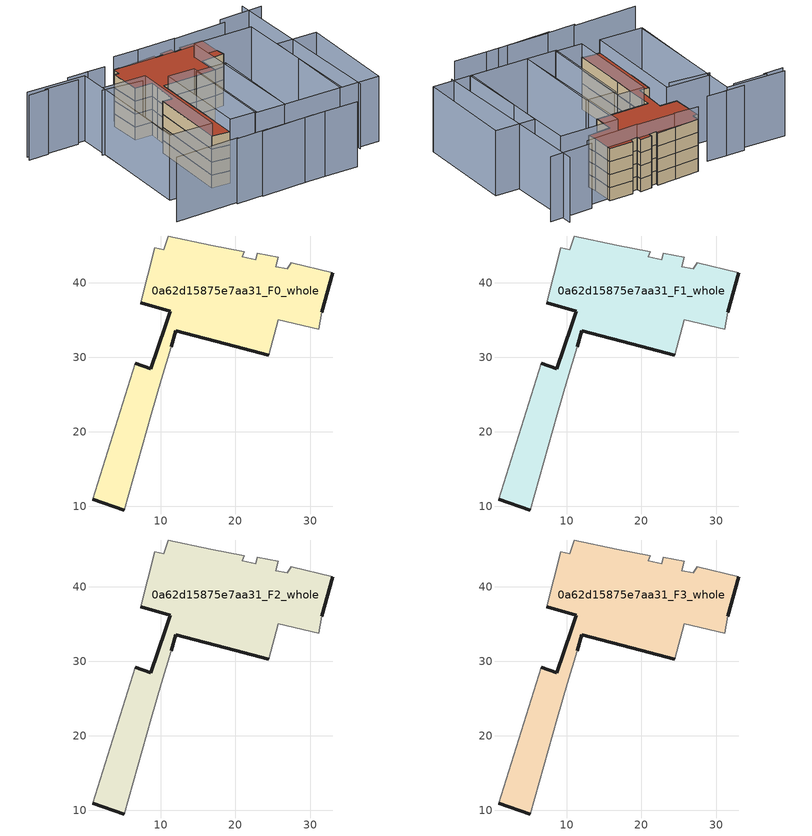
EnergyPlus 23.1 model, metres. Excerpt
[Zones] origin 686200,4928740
0a62d15875e7aa31_F0_whole
 floor ground (EU_floor_Construction): 24.48,30.28 25.73,35 31.14,33.76 31.55,36 33.02,41.3 27.48,42.7 26.93,41.85 25.41,42.12 25.76,43.41 22.93,43.92 22.69,43.04 20.89,43.47 21.15,44.13 16.69,45.01 10.96,46.25 10.4,44.4 9.19,44.69 7.33,37.27 11.25,36.14 10.6,34.15 8.67,28.47 6.58,29.21 0.89,10.98 5.12,9.51 8.72,22.37 10.07,26.95 11.39,31.42 11.99,33.56 19.93,31.47 z0
 wall outside (EU_wall_Construction): 33.02,41.3 31.55,36 / 24.48,30.28 19.93,31.47 11.99,33.56 11.39,31.42 / 5.12,9.51 0.89,10.98 / 6.58,29.21 8.67,28.47 10.6,34.15 11.25,36.14 7.33,37.27 z0:3
 wall adiabatic (EU_wall_Construction): 7.33,37.27 9.19,44.69 10.4,44.4 10.96,46.25 16.69,45.01 21.15,44.13 20.89,43.47 22.69,43.04 22.93,43.92 25.76,43.41 25.41,42.12 26.93,41.85 27.48,42.7 33.02,41.3 / 31.55,36 31.14,33.76 25.73,35 24.48,30.28 / 11.39,31.42 10.07,26.95 8.72,22.37 5.12,9.51 / 0.89,10.98 6.58,29.21 z0:3
0a62d15875e7aa31_F1_whole
 floor to 0a62d15875e7aa31_F0_whole (EU_floor_Construction): 24.48,30.28 25.73,35 31.14,33.76 31.55,36 33.02,41.3 27.48,42.7 26.93,41.85 25.4,42.12 25.75,43.41 22.93,43.92 22.69,43.04 20.89,43.47 21.15,44.13 16.69,45.01 10.96,46.25 10.4,44.4 9.19,44.69 7.33,37.27 11.25,36.14 10.6,34.15 8.67,28.47 6.58,29.21 0.89,10.98 5.12,9.51 8.72,22.37 10.07,26.95 11.39,31.42 11.99,33.56 19.93,31.47 z3
 wall outside (EU_wall_Construction): 33.02,41.3 31.55,36 / 24.48,30.28 19.93,31.47 11.99,33.56 11.39,31.42 / 5.12,9.51 0.89,10.98 / 6.58,29.21 8.67,28.47 10.6,34.15 11.25,36.14 7.33,37.27 z3:6
 wall adiabatic (EU_wall_Construction): 7.33,37.27 9.19,44.69 10.4,44.4 10.96,46.25 16.69,45.01 21.15,44.13 20.89,43.47 22.69,43.04 22.93,43.92 25.76,43.41 25.41,42.12 26.93,41.85 27.48,42.7 33.02,41.3 / 31.55,36 31.14,33.76 25.73,35 24.48,30.28 / 11.39,31.42 10.07,26.95 8.72,22.37 5.12,9.51 / 0.89,10.98 6.58,29.21 z3:6
0a62d15875e7aa31_F2_whole
 floor to 0a62d15875e7aa31_F1_whole (EU_floor_Construction): 24.48,30.28 25.73,35 31.14,33.76 31.55,36 33.02,41.3 27.48,42.7 26.93,41.85 25.4,42.12 25.75,43.41 22.93,43.92 22.69,43.04 20.89,43.47 21.15,44.13 16.69,45.01 10.96,46.25 10.4,44.4 9.19,44.69 7.33,37.27 11.25,36.14 10.6,34.15 8.67,28.47 6.58,29.21 0.89,10.98 5.12,9.51 8.72,22.37 10.07,26.95 11.39,31.42 11.99,33.56 19.93,31.47 z6
 wall outside (EU_wall_Construction): 33.02,41.3 31.55,36 / 24.48,30.28 19.93,31.47 11.99,33.56 11.39,31.42 / 5.12,9.51 0.89,10.98 / 6.58,29.21 8.67,28.47 10.6,34.15 11.25,36.14 7.33,37.27 z6:9
 wall adiabatic (EU_wall_Construction): 7.33,37.27 9.19,44.69 10.4,44.4 10.96,46.25 16.69,45.01 21.15,44.13 20.89,43.47 22.69,43.04 22.93,43.92 25.76,43.41 25.41,42.12 26.93,41.85 27.48,42.7 33.02,41.3 / 31.55,36 31.14,33.76 25.73,35 24.48,30.28 / 11.39,31.42 10.07,26.95 8.72,22.37 5.12,9.51 / 0.89,10.98 6.58,29.21 z6:9
0a62d15875e7aa31_F3_whole
 floor to 0a62d15875e7aa31_F2_whole (EU_floor_Construction): 24.48,30.28 25.73,35 31.14,33.76 31.55,36 33.02,41.3 27.48,42.7 26.93,41.85 25.4,42.12 25.75,43.41 22.93,43.92 22.69,43.04 20.89,43.47 21.15,44.13 16.69,45.01 10.96,46.25 10.4,44.4 9.19,44.69 7.33,37.27 11.25,36.14 10.6,34.15 8.67,28.47 6.58,29.21 0.89,10.98 5.12,9.51 8.72,22.37 10.07,26.95 11.39,31.42 11.99,33.56 19.93,31.47 z9
 wall outside (EU_wall_Construction): 33.02,41.3 31.55,36 / 24.48,30.28 19.93,31.47 11.99,33.56 11.39,31.42 / 5.12,9.51 0.89,10.98 / 6.58,29.21 8.67,28.47 10.6,34.15 11.25,36.14 7.33,37.27 z9:12
 wall adiabatic (EU_wall_Construction): 7.33,37.27 9.19,44.69 10.4,44.4 10.96,46.25 16.69,45.01 21.15,44.13 20.89,43.47 22.69,43.04 22.93,43.92 25.76,43.41 25.41,42.12 26.93,41.85 27.48,42.7 33.02,41.3 / 31.55,36 31.14,33.76 25.73,35 24.48,30.28 / 11.39,31.42 10.07,26.95 8.72,22.37 5.12,9.51 / 0.89,10.98 6.58,29.21 z9:12
 roof outside (EU_roof_Construction): 33.02,41.3 31.55,36 31.14,33.76 25.73,35 24.48,30.28 19.93,31.47 11.99,33.56 11.39,31.42 10.07,26.95 8.72,22.37 5.12,9.51 0.89,10.98 6.58,29.21 8.67,28.47 10.6,34.15 11.25,36.14 7.33,37.27 9.19,44.69 10.4,44.4 10.96,46.25 16.69,45.01 21.15,44.13 20.89,43.47 22.69,43.04 22.93,43.92 25.76,43.41 25.41,42.12 26.93,41.85 27.48,42.7 z12
shading: 34.64,-0.33 45.79,41.33 / 20.39,-3.18 27.96,-5.34 / -1.01,2.32 6.24,0.53 / 5.72,0.75 20.42,-3.08 / -15.45,6.34 -0.5,2.7 / 5,0.58 17.65,-2.28 / -13.19,49.07 0.44,45.1 / 0.44,45.1 -8.53,14.28 / 6.51,34.58 -2.27,38.05 / 25.44,42.23 16.59,44.64 / 16.57,44.61 10.96,46.25 / 6.18,44.58 1.68,45.89 / 48.29,38.38 38.05,40.61 / 37.71,39.18 25.4,42.12 / 2.06,45.74 -2.58,47.1 / -1.83,44.96 -9.59,47.22 / -9.26,46.7 -13.8,47.94 / 30.62,1.63 37.48,24.61 / 37.48,24.61 46.57,21.9 / 46.57,21.9 39.71,-1.08 / 39.71,-1.08 30.62,1.63 / 39.77,33.77 31,1.54 / 31,1.54 17.4,5.24 / 17.4,5.24 26.16,37.47 / 26.16,37.47 39.77,33.77 / 23.84,26.93 17.4,5.24 / 17.4,5.24 10.52,7.28 / 10.52,7.28 16.96,28.98 / 16.96,28.98 23.84,26.93 / 4.86,9.29 11.53,31.92 / 11.53,31.92 17.61,30.13 / 17.61,30.13 10.94,7.5 / 10.94,7.5 4.86,9.29 / -8.9,13.94 -1.41,38.7 / -1.41,38.7 8.54,35.69 / 8.54,35.69 1.05,10.93 / 1.05,10.93 -8.9,13.94 z0:15
[Building]
EU S2 Campaign: North Axis=0; Terrain=City; Solar Distribution=FullExterior
[Site:Location]
Bologna: Latitude=44.5; Longitude=11.25; Time Zone=1; Elevation=37
[SizingPeriod:WeatherFileDays]
AnnualSizingPeriod: Begin Month=1; Begin Day of Month=1; End Month=12; End Day of Month=31; Day of Week for Start Day=Monday; Use Weather File Daylight Saving Period=No; Use Weather File Rain and Snow Indicators=No
[MATERIAL]
EU_InternalMass_Material: Roughness=MediumRough; Thickness=0.1; Conductivity=1; Density=1800; Specific Heat=900; Thermal Absorptance=0.9; Solar Absorptance=0.7; Visible Absorptance=0.7
[MATERIAL:NOMASS] Roughness=MediumRough; Thermal Absorptance=0.9; Solar Absorptance=0.7; Visible Absorptance=0.7
Name | Thermal Resistance
EU_wall_NoMass | 0.937881
EU_roof_NoMass | 0.548572
EU_floor_NoMass | 0.71348
[CONSTRUCTION]
EU_wall_Construction: EU_wall_NoMass
EU_roof_Construction: EU_roof_NoMass
EU_floor_Construction: EU_floor_NoMass
EU_InternalMass_Construction: EU_InternalMass_Material
[ZONE] Type=1; Multiplier=1; Ceiling Height=autocalculate; Volume=1039.32; Floor Area=autocalculate; Part of Total Floor Area=Yes
0a62d15875e7aa31_F0_whole; 0a62d15875e7aa31_F1_whole; 0a62d15875e7aa31_F2_whole; 0a62d15875e7aa31_F3_whole
[INTERNALMASS] Construction=EU_InternalMass_Construction; Surface Area=346.44
Name | Zone or ZoneList
0a62d15875e7aa31_F0_whole_EU_InternalMass | 0a62d15875e7aa31_F0_whole
0a62d15875e7aa31_F1_whole_EU_InternalMass | 0a62d15875e7aa31_F1_whole
0a62d15875e7aa31_F2_whole_EU_InternalMass | 0a62d15875e7aa31_F2_whole
0a62d15875e7aa31_F3_whole_EU_InternalMass | 0a62d15875e7aa31_F3_whole
[OTHEREQUIPMENT] Fuel Type=Electricity; Design Level Calculation Method=Watts/Area; Power per Zone Floor Area=1; Fraction Latent=0; Fraction Radiant=0; Fraction Lost=0; Carbon Dioxide Generation Rate=0; EndUse Subcategory=EU_Step8_InternalGains
Name | Zone or ZoneList or Space or SpaceList | Schedule
EU_Step8_InternalGain_0a62d15875e7aa31_F0_whole_f000 | 0a62d15875e7aa31_F0_whole | EU_Step8_GainSchedule_0a62d15875e7aa31_F0_whole_f000
EU_Step8_InternalGain_0a62d15875e7aa31_F1_whole_f000 | 0a62d15875e7aa31_F1_whole | EU_Step8_GainSchedule_0a62d15875e7aa31_F1_whole_f000
EU_Step8_InternalGain_0a62d15875e7aa31_F2_whole_f000 | 0a62d15875e7aa31_F2_whole | EU_Step8_GainSchedule_0a62d15875e7aa31_F2_whole_f000
EU_Step8_InternalGain_0a62d15875e7aa31_F3_whole_f000 | 0a62d15875e7aa31_F3_whole | EU_Step8_GainSchedule_0a62d15875e7aa31_F3_whole_f000
[ZONEVENTILATION:DESIGNFLOWRATE] Schedule=EU_AlwaysOn; Design Flow Rate Calculation Method=AirChanges/Hour; Air Changes per Hour=0.687892; Ventilation Type=Natural; Fan Pressure Rise=0; Fan Total Efficiency=1; Constant Term Coefficient=1; Temperature Term Coefficient=0; Velocity Term Coefficient=0; Velocity Squared Term Coefficient=0; Minimum Indoor Temperature=-100; Maximum Indoor Temperature=100; Delta Temperature=-100; Minimum Outdoor Temperature=-100; Maximum Outdoor Temperature=100; Maximum Wind Speed=40
Name | Zone or ZoneList or Space or SpaceList
EU_ConstantAir_0a62d15875e7aa31_F0_whole | 0a62d15875e7aa31_F0_whole
EU_ConstantAir_0a62d15875e7aa31_F1_whole | 0a62d15875e7aa31_F1_whole
EU_ConstantAir_0a62d15875e7aa31_F2_whole | 0a62d15875e7aa31_F2_whole
EU_ConstantAir_0a62d15875e7aa31_F3_whole | 0a62d15875e7aa31_F3_whole
[HVACTEMPLATE:THERMOSTAT] Constant Heating Setpoint=20; Constant Cooling Setpoint=50
EU_HeatOnly_0a62d15875e7aa31_F0_whole; EU_HeatOnly_0a62d15875e7aa31_F1_whole; EU_HeatOnly_0a62d15875e7aa31_F2_whole; EU_HeatOnly_0a62d15875e7aa31_F3_whole
[HVACTEMPLATE:ZONE:IDEALLOADSAIRSYSTEM] System Availability Schedule=EU_AlwaysOn; Maximum Heating Supply Air Temperature=50; Minimum Cooling Supply Air Temperature=13; Maximum Heating Supply Air Humidity Ratio=0.0156; Minimum Cooling Supply Air Humidity Ratio=0.0077; Heating Limit=NoLimit; Cooling Limit=NoLimit; Heating Availability Schedule=EU_AlwaysOn; Cooling Availability Schedule=EU_CoolingOff; Dehumidification Control Type=ConstantSensibleHeatRatio; Cooling Sensible Heat Ratio=0.7; Dehumidification Setpoint=60; Humidification Control Type=None; Humidification Setpoint=30; Outdoor Air Method=None; Outdoor Air Flow Rate per Person=0.00944; Outdoor Air Flow Rate per Zone Floor Area=0; Outdoor Air Flow Rate per Zone=0; Demand Controlled Ventilation Type=None; Outdoor Air Economizer Type=NoEconomizer; Heat Recovery Type=None; Sensible Heat Recovery Effectiveness=0.7; Latent Heat Recovery Effectiveness=0.65
Name | Template Thermostat
0a62d15875e7aa31_F0_whole | EU_HeatOnly_0a62d15875e7aa31_F0_whole
0a62d15875e7aa31_F1_whole | EU_HeatOnly_0a62d15875e7aa31_F1_whole
0a62d15875e7aa31_F2_whole | EU_HeatOnly_0a62d15875e7aa31_F2_whole
0a62d15875e7aa31_F3_whole | EU_HeatOnly_0a62d15875e7aa31_F3_whole
[SIZING:ZONE] Zone Cooling Design Supply Air Temperature Input Method=SupplyAirTemperature; Zone Cooling Design Supply Air Temperature=13; Zone Heating Design Supply Air Temperature Input Method=SupplyAirTemperature; Zone Heating Design Supply Air Temperature=50; Zone Cooling Design Supply Air Humidity Ratio=0.008; Zone Heating Design Supply Air Humidity Ratio=0.008; Cooling Design Air Flow Method=DesignDay; Cooling Design Air Flow Rate=0; Cooling Minimum Air Flow per Zone Floor Area=0.000762; Cooling Minimum Air Flow=0; Cooling Minimum Air Flow Fraction=0.2; Heating Design Air Flow Method=DesignDay; Heating Design Air Flow Rate=0; Heating Maximum Air Flow per Zone Floor Area=0.002032; Heating Maximum Air Flow=0.141576; Heating Maximum Air Flow Fraction=0.3; Account for Dedicated Outdoor Air System=No; Dedicated Outdoor Air System Control Strategy=NeutralSupplyAir; Dedicated Outdoor Air Low Setpoint Temperature for Design=autosize; Dedicated Outdoor Air High Setpoint Temperature for Design=autosize; Zone Load Sizing Method=Sensible Load Only No Latent Load; Zone Latent Cooling Design Supply Air Humidity Ratio Input Method=HumidityRatioDifference; Zone Cooling Design Supply Air Humidity Ratio Difference=0.005; Zone Latent Heating Design Supply Air Humidity Ratio Input Method=HumidityRatioDifference; Zone Humidification Design Supply Air Humidity Ratio Difference=0.005
0a62d15875e7aa31_F0_whole; 0a62d15875e7aa31_F1_whole; 0a62d15875e7aa31_F2_whole; 0a62d15875e7aa31_F3_whole
[SCHEDULE:CONSTANT]
Name | Hourly Value
EU_AlwaysOn | 1
EU_CoolingOff | 0
[SCHEDULE:FILE] Column Number=1; Rows to Skip at Top=0; Number of Hours of Data=8760; Column Separator=Comma; Interpolate to Timestep=No; Minutes per Item=60; Adjust Schedule for Daylight Savings=Yes
Name | File
EU_Step8_GainSchedule_0a62d15875e7aa31_F0_whole_f000 | ../../schedules/0a62d15875e7aa31/0a62d15875e7aa31_F0_whole_f000_gain.csv
EU_Step8_GainSchedule_0a62d15875e7aa31_F1_whole_f000 | ../../schedules/0a62d15875e7aa31/0a62d15875e7aa31_F1_whole_f000_gain.csv
EU_Step8_GainSchedule_0a62d15875e7aa31_F2_whole_f000 | ../../schedules/0a62d15875e7aa31/0a62d15875e7aa31_F2_whole_f000_gain.csv
EU_Step8_GainSchedule_0a62d15875e7aa31_F3_whole_f000 | ../../schedules/0a62d15875e7aa31/0a62d15875e7aa31_F3_whole_f000_gain.csv
